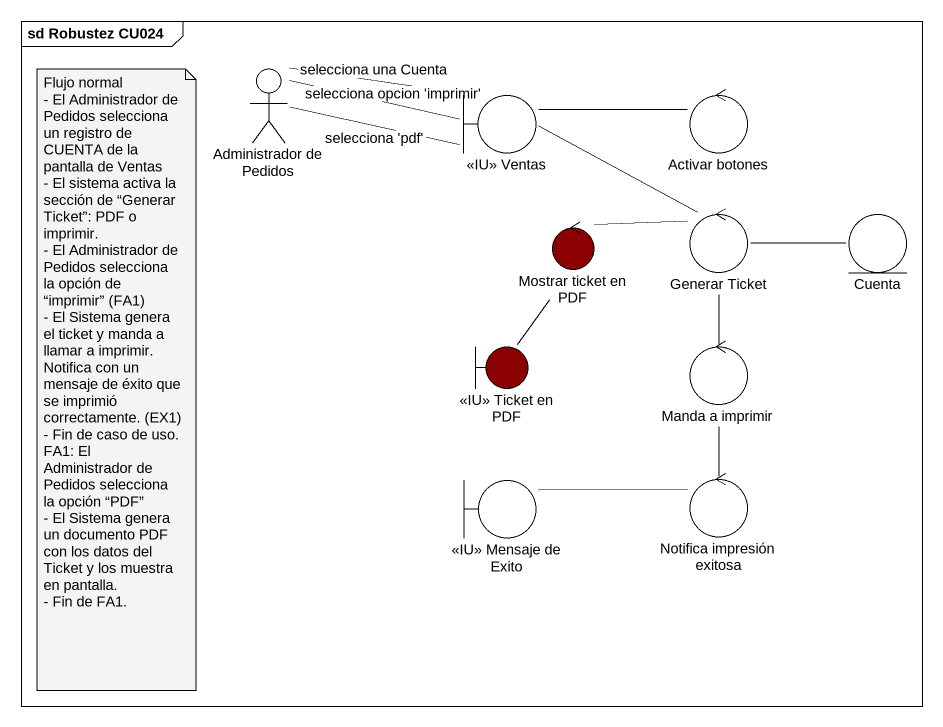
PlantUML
@startuml
mainframe sd Robustez CU024
actor "Administrador de Pedidos" as Administrador_de_Pedidos
boundary "<<IU>> Ventas" as IU_Ventas
control "Activar botones" as Activar_botones
control "Mostrar ticket en PDF" as Mostrar_ticket_en_PDF #8B0000
control "Generar Ticket" as Generar_Ticket
entity Cuenta
boundary "<<IU>> Ticket en PDF" as IU_Ticket_en_PDF #8B0000
control "Manda a imprimir" as Manda_a_imprimir
boundary "<<IU>> Mensaje de Exito" as IU_Mensaje_de_Exito
control "Notifica impresión exitosa" as Notifica_impresión_exitosa
Administrador_de_Pedidos -right- IU_Ventas : selecciona una Cuenta
Administrador_de_Pedidos -right- IU_Ventas : selecciona opcion 'imprimir'
Administrador_de_Pedidos -right- IU_Ventas : selecciona 'pdf'
IU_Ventas -right- Activar_botones
IU_Ventas -right- Generar_Ticket
Generar_Ticket -left- Mostrar_ticket_en_PDF
Generar_Ticket -right- Cuenta
Generar_Ticket -- Manda_a_imprimir
IU_Ticket_en_PDF -up- Mostrar_ticket_en_PDF
Manda_a_imprimir -- Notifica_impresión_exitosa
IU_Mensaje_de_Exito -right- Notifica_impresión_exitosa
note as N1
  Flujo normal
  - El Administrador de Pedidos selecciona un registro de CUENTA de la pantalla de Ventas
  - El sistema activa la sección de “Generar Ticket”: PDF o imprimir.
  - El Administrador de Pedidos selecciona la opción de “imprimir” (FA1)
  - El Sistema genera el ticket y manda a llamar a imprimir. Notifica con un mensaje de éxito que se imprimió correctamente. (EX1)
  - Fin de caso de uso.
  FA1: El Administrador de Pedidos selecciona la opción “PDF”
  - El Sistema genera un documento PDF con los datos del Ticket y los muestra en pantalla.
  - Fin de FA1.
end note
@enduml
